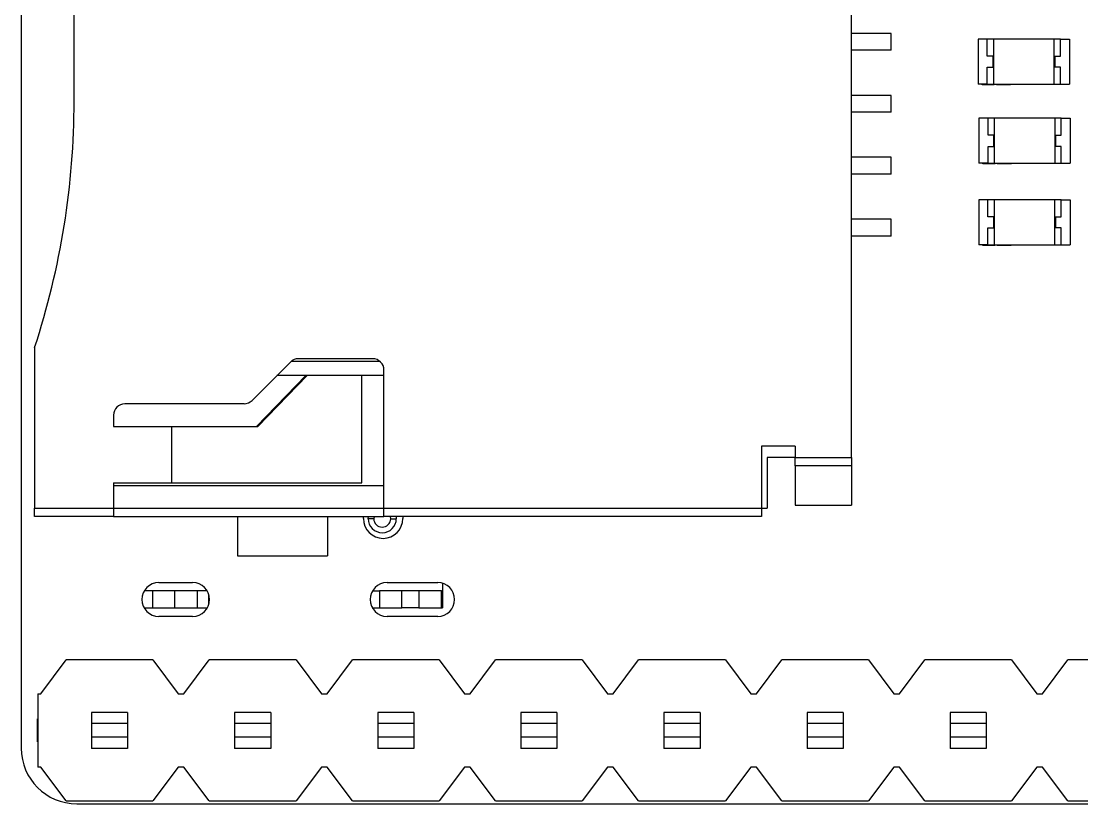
# Model space of a CAD drawing. Header units: millimetres. Extents: x 0 to 297, y 0 to 210.
# Drawn here: x 166.01 to 194.24, y 123.26 to 144.1 of the extents above; entities that cross this region are included whole.
import ezdxf

# ---------------------------------------------------------------- set-up
doc = ezdxf.new("R2010")
doc.units = ezdxf.units.MM

msp = doc.modelspace()

# ---------------------------------------------------------------- linework, layer by layer
at = {"color": 7, "linetype": 'Continuous', "lineweight": 25}
for p, q in [((166.01, 163.745), (166.01, 124.745)), ((167.417, 141.976), (167.417, 152.813)), ((188.117, 132.488), (188.117, 152.813)), ((189.167, 143.776), (188.117, 143.776)), ((189.167, 143.326), (189.167, 143.776)), ((191.488, 143.622), (191.488, 142.422)), ((191.728, 143.622), (191.488, 143.622)), ((191.893, 143.622), (191.728, 143.622)), ((191.728, 143.172), (191.728, 143.622)), ((193.513, 143.622), (191.893, 143.622)), ((191.893, 143.622), (191.893, 142.422)), ((193.678, 143.622), (193.513, 143.622)), ((193.513, 142.422), (193.513, 143.622)), ((193.678, 143.172), (193.678, 143.622)), ((193.678, 143.622), (193.918, 143.622)), ((193.918, 143.622), (193.918, 142.422)), ((189.167, 143.326), (188.117, 143.326)), ((191.878, 143.172), (191.728, 143.172)), ((191.878, 143.172), (191.878, 142.872)), ((193.528, 143.172), (193.678, 143.172)), ((193.528, 143.172), (193.528, 142.872)), ((191.728, 142.872), (191.878, 142.872)), ((191.728, 142.422), (191.728, 142.872)), ((193.678, 142.872), (193.528, 142.872)), ((193.678, 142.422), (193.678, 142.872)), ((191.728, 142.422), (191.488, 142.422)), ((191.593, 142.407), (191.593, 142.422)), ((191.616, 142.407), (191.616, 142.422)), ((191.675, 142.407), (191.675, 142.422)), ((191.686, 142.407), (191.686, 142.422)), ((191.709, 142.407), (191.709, 142.422)), ((191.728, 142.422), (191.893, 142.422)), ((191.769, 142.407), (191.769, 142.422)), ((191.838, 142.407), (191.838, 142.422)), ((191.865, 142.407), (191.865, 142.422)), ((191.893, 142.422), (193.513, 142.422)), ((191.916, 142.407), (191.916, 142.422)), ((191.974, 142.407), (191.974, 142.422)), ((191.983, 142.407), (191.974, 142.407)), ((191.983, 142.407), (191.983, 142.422)), ((192.011, 142.407), (191.983, 142.407)), ((192.011, 142.407), (192.011, 142.422)), ((192.012, 142.407), (192.011, 142.407)), ((192.012, 142.407), (192.012, 142.422)), ((192.014, 142.407), (192.014, 142.422)), ((192.021, 142.407), (192.021, 142.407)), ((192.025, 142.407), (192.025, 142.422)), ((192.046, 142.407), (192.043, 142.407)), ((192.051, 142.407), (192.051, 142.422)), ((192.068, 142.407), (192.068, 142.422)), ((192.074, 142.407), (192.074, 142.422)), ((192.074, 142.407), (192.074, 142.422)), ((192.079, 142.407), (192.079, 142.422)), ((192.081, 142.407), (192.079, 142.407)), ((192.082, 142.407), (192.082, 142.422)), ((192.118, 142.407), (192.082, 142.407)), ((192.118, 142.407), (192.118, 142.422)), ((192.12, 142.407), (192.118, 142.407)), ((192.12, 142.407), (192.12, 142.422)), ((192.123, 142.407), (192.12, 142.407)), ((192.123, 142.407), (192.123, 142.422)), ((192.134, 142.407), (192.123, 142.407)), ((192.134, 142.407), (192.134, 142.422)), ((192.154, 142.407), (192.134, 142.407)), ((192.154, 142.407), (192.154, 142.422)), ((192.181, 142.407), (192.181, 142.422)), ((192.191, 142.407), (192.191, 142.422)), ((192.195, 142.407), (192.193, 142.407)), ((192.195, 142.407), (192.195, 142.422)), ((192.223, 142.407), (192.195, 142.407)), ((192.223, 142.407), (192.223, 142.422)), ((192.232, 142.407), (192.223, 142.407)), ((192.232, 142.407), (192.232, 142.422)), ((192.259, 142.407), (192.232, 142.407)), ((192.259, 142.407), (192.259, 142.422)), ((192.27, 142.407), (192.262, 142.407)), ((192.27, 142.407), (192.27, 142.422)), ((192.281, 142.407), (192.281, 142.422)), ((192.285, 142.407), (192.285, 142.422)), ((192.312, 142.407), (192.285, 142.407)), ((192.312, 142.407), (192.312, 142.422)), ((192.322, 142.407), (192.312, 142.407)), ((192.322, 142.407), (192.322, 142.422)), ((192.349, 142.407), (192.322, 142.407)), ((192.349, 142.407), (192.349, 142.422)), ((193.513, 142.422), (193.678, 142.422)), ((193.678, 142.422), (193.918, 142.422)), ((189.167, 142.126), (188.117, 142.126)), ((189.167, 141.676), (189.167, 142.126)), ((189.167, 141.676), (188.117, 141.676)), ((191.508, 141.518), (191.508, 140.318)), ((191.748, 141.518), (191.508, 141.518)), ((191.913, 141.518), (191.748, 141.518)), ((191.748, 141.068), (191.748, 141.518)), ((193.533, 141.518), (191.913, 141.518)), ((191.913, 141.518), (191.913, 140.318)), ((193.698, 141.518), (193.533, 141.518)), ((193.533, 140.318), (193.533, 141.518)), ((193.698, 141.518), (193.938, 141.518)), ((193.698, 141.068), (193.698, 141.518)), ((193.938, 141.518), (193.938, 140.318)), ((191.898, 141.068), (191.748, 141.068)), ((191.898, 141.068), (191.898, 140.768)), ((193.548, 141.068), (193.548, 140.768)), ((193.548, 141.068), (193.698, 141.068)), ((191.748, 140.768), (191.898, 140.768)), ((191.748, 140.318), (191.748, 140.768)), ((193.698, 140.768), (193.548, 140.768)), ((193.698, 140.318), (193.698, 140.768)), ((189.167, 140.476), (188.117, 140.476)), ((189.167, 140.026), (189.167, 140.476)), ((191.748, 140.318), (191.508, 140.318)), ((191.613, 140.303), (191.613, 140.318)), ((191.637, 140.303), (191.637, 140.318)), ((191.695, 140.303), (191.695, 140.318)), ((191.707, 140.303), (191.707, 140.318)), ((191.729, 140.303), (191.729, 140.318)), ((191.748, 140.318), (191.913, 140.318)), ((191.79, 140.303), (191.79, 140.318)), ((191.858, 140.303), (191.858, 140.318)), ((191.886, 140.303), (191.886, 140.318)), ((191.913, 140.318), (193.533, 140.318)), ((191.936, 140.303), (191.936, 140.318)), ((191.994, 140.303), (191.994, 140.318)), ((192.003, 140.303), (191.994, 140.303)), ((192.003, 140.303), (192.003, 140.318)), ((192.032, 140.303), (192.003, 140.303)), ((192.032, 140.303), (192.032, 140.318)), ((192.033, 140.303), (192.032, 140.303)), ((192.033, 140.303), (192.033, 140.318)), ((192.035, 140.303), (192.035, 140.318)), ((192.042, 140.303), (192.041, 140.303)), ((192.045, 140.303), (192.045, 140.318)), ((192.067, 140.303), (192.064, 140.303)), ((192.071, 140.303), (192.071, 140.318)), ((192.088, 140.303), (192.088, 140.318)), ((192.094, 140.303), (192.094, 140.318)), ((192.094, 140.303), (192.094, 140.318)), ((192.1, 140.303), (192.1, 140.318)), ((192.101, 140.303), (192.1, 140.303)), ((192.102, 140.303), (192.102, 140.318)), ((192.139, 140.303), (192.102, 140.303)), ((192.139, 140.303), (192.139, 140.318)), ((192.141, 140.303), (192.139, 140.303)), ((192.141, 140.303), (192.141, 140.318)), ((192.143, 140.303), (192.141, 140.303)), ((192.143, 140.303), (192.143, 140.318)), ((192.154, 140.303), (192.143, 140.303)), ((192.154, 140.303), (192.154, 140.318)), ((192.174, 140.303), (192.154, 140.303)), ((192.174, 140.303), (192.174, 140.318)), ((192.201, 140.303), (192.201, 140.318)), ((192.212, 140.303), (192.212, 140.318)), ((192.216, 140.303), (192.214, 140.303)), ((192.216, 140.303), (192.216, 140.318)), ((192.243, 140.303), (192.216, 140.303)), ((192.243, 140.303), (192.243, 140.318)), ((192.253, 140.303), (192.243, 140.303)), ((192.253, 140.303), (192.253, 140.318)), ((192.28, 140.303), (192.253, 140.303)), ((192.28, 140.303), (192.28, 140.318)), ((192.29, 140.303), (192.282, 140.303)), ((192.29, 140.303), (192.29, 140.318)), ((192.301, 140.303), (192.301, 140.318)), ((192.305, 140.303), (192.305, 140.318)), ((192.332, 140.303), (192.305, 140.303)), ((192.332, 140.303), (192.332, 140.318)), ((192.342, 140.303), (192.332, 140.303)), ((192.342, 140.303), (192.342, 140.318)), ((192.369, 140.303), (192.342, 140.303)), ((192.369, 140.303), (192.369, 140.318)), ((193.533, 140.318), (193.698, 140.318)), ((193.698, 140.318), (193.938, 140.318)), ((189.167, 140.026), (188.117, 140.026)), ((191.504, 139.345), (191.504, 138.145)), ((191.744, 139.345), (191.504, 139.345)), ((191.909, 139.345), (191.744, 139.345)), ((191.744, 138.895), (191.744, 139.345)), ((191.909, 139.345), (191.909, 138.145)), ((193.529, 139.345), (191.909, 139.345)), ((193.694, 139.345), (193.529, 139.345)), ((193.529, 138.145), (193.529, 139.345)), ((193.694, 138.895), (193.694, 139.345)), ((193.694, 139.345), (193.934, 139.345)), ((193.934, 139.345), (193.934, 138.145)), ((189.167, 138.826), (188.117, 138.826)), ((189.167, 138.376), (189.167, 138.826)), ((191.894, 138.895), (191.744, 138.895)), ((191.894, 138.895), (191.894, 138.595)), ((193.544, 138.895), (193.544, 138.595)), ((193.544, 138.895), (193.694, 138.895)), ((189.167, 138.376), (188.117, 138.376)), ((191.744, 138.595), (191.894, 138.595)), ((191.744, 138.145), (191.744, 138.595)), ((193.694, 138.595), (193.544, 138.595)), ((193.694, 138.145), (193.694, 138.595)), ((191.744, 138.145), (191.504, 138.145)), ((191.609, 138.13), (191.609, 138.145)), ((191.633, 138.13), (191.633, 138.145)), ((191.691, 138.13), (191.691, 138.145)), ((191.703, 138.13), (191.703, 138.145)), ((191.725, 138.13), (191.725, 138.145)), ((191.744, 138.145), (191.909, 138.145)), ((191.786, 138.13), (191.786, 138.145)), ((191.854, 138.13), (191.854, 138.145)), ((191.882, 138.13), (191.882, 138.145)), ((191.909, 138.145), (193.529, 138.145)), ((191.932, 138.13), (191.932, 138.145)), ((191.99, 138.13), (191.99, 138.145)), ((191.999, 138.13), (191.99, 138.13)), ((191.999, 138.13), (191.999, 138.145)), ((192.028, 138.13), (191.999, 138.13)), ((192.028, 138.13), (192.028, 138.145)), ((192.028, 138.13), (192.028, 138.145)), ((192.028, 138.13), (192.028, 138.13)), ((192.031, 138.13), (192.031, 138.145)), ((192.037, 138.13), (192.037, 138.13)), ((192.041, 138.13), (192.041, 138.145)), ((192.063, 138.13), (192.059, 138.13)), ((192.067, 138.13), (192.067, 138.145)), ((192.084, 138.13), (192.084, 138.145)), ((192.09, 138.13), (192.09, 138.145)), ((192.09, 138.13), (192.09, 138.145)), ((192.096, 138.13), (192.096, 138.145)), ((192.097, 138.13), (192.096, 138.13)), ((192.098, 138.13), (192.098, 138.145)), ((192.135, 138.13), (192.098, 138.13)), ((192.135, 138.13), (192.135, 138.145)), ((192.136, 138.13), (192.135, 138.13)), ((192.136, 138.13), (192.136, 138.145)), ((192.139, 138.13), (192.136, 138.13)), ((192.139, 138.13), (192.139, 138.145)), ((192.15, 138.13), (192.139, 138.13)), ((192.15, 138.13), (192.15, 138.145)), ((192.17, 138.13), (192.15, 138.13)), ((192.17, 138.13), (192.17, 138.145)), ((192.197, 138.13), (192.197, 138.145)), ((192.208, 138.13), (192.208, 138.145)), ((192.212, 138.13), (192.21, 138.13)), ((192.212, 138.13), (192.212, 138.145)), ((192.239, 138.13), (192.212, 138.13)), ((192.239, 138.13), (192.239, 138.145)), ((192.249, 138.13), (192.239, 138.13)), ((192.249, 138.13), (192.249, 138.145)), ((192.276, 138.13), (192.249, 138.13)), ((192.276, 138.13), (192.276, 138.145)), ((192.286, 138.13), (192.278, 138.13)), ((192.286, 138.13), (192.286, 138.145)), ((192.297, 138.13), (192.297, 138.145)), ((192.301, 138.13), (192.301, 138.145)), ((192.328, 138.13), (192.301, 138.13)), ((192.328, 138.13), (192.328, 138.145)), ((192.338, 138.13), (192.328, 138.13)), ((192.338, 138.13), (192.338, 138.145)), ((192.365, 138.13), (192.338, 138.13)), ((192.365, 138.13), (192.365, 138.145)), ((193.529, 138.145), (193.694, 138.145)), ((193.694, 138.145), (193.934, 138.145)), ((166.367, 135.413), (166.367, 131.138)), ((173.179, 135.026), (172.155, 134.001)), ((175.566, 135.038), (173.193, 135.038)), ((175.367, 135.113), (173.392, 135.113)), ((175.667, 131.138), (175.667, 134.813)), ((173.588, 134.663), (172.272, 133.313)), ((173.623, 134.663), (172.308, 133.313)), ((175.667, 134.663), (172.817, 134.663)), ((175.079, 131.813), (175.079, 134.663)), ((171.943, 133.913), (168.767, 133.913)), ((168.467, 133.613), (168.467, 133.313)), ((168.467, 133.313), (170.018, 133.313)), ((170.018, 131.813), (170.018, 133.313)), ((170.018, 133.313), (172.308, 133.313)), ((186.617, 132.788), (185.717, 132.788)), ((185.717, 132.788), (185.717, 131.138)), ((186.617, 132.788), (186.617, 132.488)), ((186.617, 132.488), (185.867, 132.488)), ((185.867, 132.488), (185.867, 131.138)), ((186.617, 132.488), (188.117, 132.488)), ((186.617, 132.263), (186.617, 132.488)), ((188.117, 132.488), (188.117, 132.263)), ((188.117, 132.263), (186.617, 132.263)), ((186.617, 132.263), (186.617, 131.213)), ((188.117, 132.263), (188.117, 131.213)), ((168.467, 131.813), (170.018, 131.813)), ((168.467, 131.813), (168.467, 131.138)), ((168.467, 131.738), (175.667, 131.738)), ((170.018, 131.813), (175.079, 131.813)), ((166.367, 131.138), (168.467, 131.138)), ((166.367, 130.913), (166.367, 131.138)), ((168.467, 131.138), (168.467, 130.913)), ((168.467, 131.138), (175.667, 131.138)), ((175.667, 131.138), (185.717, 131.138)), ((175.667, 130.913), (175.667, 131.138)), ((185.717, 131.138), (185.717, 130.913)), ((185.717, 131.138), (185.867, 131.138)), ((186.617, 131.213), (188.117, 131.213)), ((168.467, 130.913), (166.367, 130.913)), ((168.467, 130.913), (175.667, 130.913)), ((171.767, 130.913), (171.767, 129.863)), ((174.167, 130.913), (174.167, 129.863)), ((175.119, 130.856), (175.122, 130.913)), ((175.246, 130.855), (175.251, 130.913)), ((175.396, 130.855), (175.246, 130.855)), ((175.404, 130.913), (175.396, 130.855)), ((185.717, 130.913), (175.667, 130.913)), ((175.846, 130.855), (175.839, 130.913)), ((175.846, 130.855), (175.996, 130.855)), ((175.992, 130.913), (175.996, 130.855)), ((176.166, 130.913), (176.169, 130.856)), ((171.767, 129.863), (174.167, 129.863)), ((169.674, 129.153), (170.574, 129.153)), ((175.749, 129.153), (177.099, 129.153)), ((177.226, 129.135), (177.226, 128.935)), ((169.501, 128.935), (169.289, 128.935)), ((170.101, 128.935), (169.501, 128.935)), ((169.501, 128.935), (169.501, 128.485)), ((170.101, 128.485), (170.101, 128.935)), ((170.701, 128.935), (170.101, 128.935)), ((170.701, 128.485), (170.701, 128.935)), ((170.959, 128.935), (170.701, 128.935)), ((175.364, 128.935), (175.546, 128.935)), ((175.546, 128.935), (175.546, 128.485)), ((176.146, 128.935), (175.546, 128.935)), ((176.146, 128.485), (176.146, 128.935)), ((176.596, 128.935), (176.146, 128.935)), ((176.596, 128.935), (176.596, 128.485)), ((177.196, 128.935), (176.596, 128.935)), ((177.196, 128.935), (177.226, 128.935)), ((177.196, 128.485), (177.196, 128.935)), ((177.226, 128.935), (177.226, 128.485)), ((169.28, 128.485), (169.501, 128.485)), ((169.501, 128.485), (170.101, 128.485)), ((170.101, 128.485), (170.701, 128.485)), ((170.701, 128.485), (170.968, 128.485)), ((175.355, 128.485), (175.546, 128.485)), ((175.546, 128.485), (176.146, 128.485)), ((176.596, 128.485), (176.146, 128.485)), ((176.596, 128.485), (177.196, 128.485)), ((177.196, 128.485), (177.226, 128.485)), ((170.574, 128.253), (169.674, 128.253)), ((177.099, 128.253), (175.749, 128.253)), ((166.531, 126.193), (167.206, 127.093)), ((169.516, 127.093), (167.206, 127.093)), ((169.516, 127.093), (170.191, 126.193)), ((170.341, 126.193), (171.016, 127.093)), ((173.326, 127.093), (171.016, 127.093)), ((173.326, 127.093), (174.001, 126.193)), ((174.151, 126.193), (174.826, 127.093)), ((177.136, 127.093), (174.826, 127.093)), ((177.136, 127.093), (177.811, 126.193)), ((177.961, 126.193), (178.636, 127.093)), ((180.946, 127.093), (178.636, 127.093)), ((180.946, 127.093), (181.621, 126.193)), ((181.771, 126.193), (182.446, 127.093)), ((184.756, 127.093), (182.446, 127.093)), ((184.756, 127.093), (185.431, 126.193)), ((185.581, 126.193), (186.256, 127.093)), ((188.566, 127.093), (186.256, 127.093)), ((188.566, 127.093), (189.241, 126.193)), ((189.391, 126.193), (190.066, 127.093)), ((192.376, 127.093), (190.066, 127.093)), ((192.376, 127.093), (193.051, 126.193)), ((193.201, 126.193), (193.876, 127.093)), ((196.186, 127.093), (193.876, 127.093)), ((166.456, 126.193), (166.531, 126.193)), ((166.456, 126.193), (166.456, 124.243)), ((170.191, 126.193), (170.341, 126.193)), ((174.001, 126.193), (174.151, 126.193)), ((177.811, 126.193), (177.961, 126.193)), ((181.621, 126.193), (181.771, 126.193)), ((185.431, 126.193), (185.581, 126.193)), ((189.241, 126.193), (189.391, 126.193)), ((193.051, 126.193), (193.201, 126.193)), ((168.841, 125.698), (167.881, 125.698)), ((167.881, 125.698), (167.881, 125.398)), ((168.841, 125.698), (168.841, 125.398)), ((172.651, 125.698), (171.691, 125.698)), ((171.691, 125.698), (171.691, 125.398)), ((172.651, 125.698), (172.651, 125.398)), ((176.461, 125.698), (175.501, 125.698)), ((175.501, 125.698), (175.501, 125.398)), ((176.461, 125.698), (176.461, 125.398)), ((180.271, 125.698), (179.311, 125.698)), ((179.311, 125.698), (179.311, 125.398)), ((180.271, 125.698), (180.271, 125.398)), ((184.081, 125.698), (183.121, 125.698)), ((183.121, 125.698), (183.121, 125.398)), ((184.081, 125.698), (184.081, 125.398)), ((187.891, 125.698), (186.931, 125.698)), ((186.931, 125.698), (186.931, 125.398)), ((187.891, 125.698), (187.891, 125.398)), ((191.701, 125.698), (190.741, 125.698)), ((190.741, 125.698), (190.741, 125.398)), ((191.701, 125.698), (191.701, 125.398)), ((166.441, 125.526), (166.456, 125.526)), ((166.441, 125.437), (166.456, 125.437)), ((166.441, 125.375), (166.456, 125.375)), ((168.841, 125.398), (167.881, 125.398)), ((167.881, 125.398), (167.881, 125.038)), ((168.841, 125.398), (168.841, 125.038)), ((172.651, 125.398), (171.691, 125.398)), ((171.691, 125.398), (171.691, 125.038)), ((172.651, 125.398), (172.651, 125.038)), ((176.461, 125.398), (175.501, 125.398)), ((175.501, 125.398), (175.501, 125.038)), ((176.461, 125.398), (176.461, 125.038)), ((180.271, 125.398), (179.311, 125.398)), ((179.311, 125.398), (179.311, 125.038)), ((180.271, 125.398), (180.271, 125.038)), ((184.081, 125.398), (183.121, 125.398)), ((183.121, 125.398), (183.121, 125.038)), ((184.081, 125.398), (184.081, 125.038)), ((187.891, 125.398), (186.931, 125.398)), ((186.931, 125.398), (186.931, 125.038)), ((187.891, 125.398), (187.891, 125.038)), ((191.701, 125.398), (190.741, 125.398)), ((190.741, 125.398), (190.741, 125.038)), ((191.701, 125.398), (191.701, 125.038)), ((166.441, 125.233), (166.456, 125.233)), ((166.441, 125.085), (166.456, 125.085)), ((166.441, 125.022), (166.456, 125.022)), ((166.441, 124.968), (166.456, 124.968)), ((166.441, 124.917), (166.456, 124.917)), ((168.841, 125.038), (167.881, 125.038)), ((167.881, 125.038), (167.881, 124.738)), ((168.841, 125.038), (168.841, 124.738)), ((172.651, 125.038), (171.691, 125.038)), ((171.691, 125.038), (171.691, 124.738)), ((172.651, 125.038), (172.651, 124.738)), ((176.461, 125.038), (175.501, 125.038)), ((175.501, 125.038), (175.501, 124.738)), ((176.461, 125.038), (176.461, 124.738)), ((180.271, 125.038), (179.311, 125.038)), ((179.311, 125.038), (179.311, 124.738)), ((180.271, 125.038), (180.271, 124.738)), ((184.081, 125.038), (183.121, 125.038)), ((183.121, 125.038), (183.121, 124.738)), ((184.081, 125.038), (184.081, 124.738)), ((187.891, 125.038), (186.931, 125.038)), ((186.931, 125.038), (186.931, 124.738)), ((187.891, 125.038), (187.891, 124.738)), ((191.701, 125.038), (190.741, 125.038)), ((190.741, 125.038), (190.741, 124.738)), ((191.701, 125.038), (191.701, 124.738)), ((168.841, 124.738), (167.881, 124.738)), ((172.651, 124.738), (171.691, 124.738)), ((176.461, 124.738), (175.501, 124.738)), ((180.271, 124.738), (179.311, 124.738)), ((184.081, 124.738), (183.121, 124.738)), ((187.891, 124.738), (186.931, 124.738)), ((191.701, 124.738), (190.741, 124.738)), ((166.531, 124.243), (166.456, 124.243)), ((167.206, 123.343), (166.531, 124.243)), ((170.191, 124.243), (169.516, 123.343)), ((170.341, 124.243), (170.191, 124.243)), ((171.016, 123.343), (170.341, 124.243)), ((174.001, 124.243), (173.326, 123.343)), ((174.151, 124.243), (174.001, 124.243)), ((174.826, 123.343), (174.151, 124.243)), ((177.811, 124.243), (177.136, 123.343)), ((177.961, 124.243), (177.811, 124.243)), ((178.636, 123.343), (177.961, 124.243)), ((181.621, 124.243), (180.946, 123.343)), ((181.771, 124.243), (181.621, 124.243)), ((182.446, 123.343), (181.771, 124.243)), ((185.431, 124.243), (184.756, 123.343)), ((185.581, 124.243), (185.431, 124.243)), ((186.256, 123.343), (185.581, 124.243)), ((189.241, 124.243), (188.566, 123.343)), ((189.391, 124.243), (189.241, 124.243)), ((190.066, 123.343), (189.391, 124.243)), ((193.051, 124.243), (192.376, 123.343)), ((193.201, 124.243), (193.051, 124.243)), ((193.876, 123.343), (193.201, 124.243)), ((167.206, 123.343), (169.516, 123.343)), ((167.491, 123.264), (267.991, 123.264)), ((171.016, 123.343), (173.326, 123.343)), ((174.826, 123.343), (177.136, 123.343)), ((178.636, 123.343), (180.946, 123.343)), ((182.446, 123.343), (184.756, 123.343)), ((186.256, 123.343), (188.566, 123.343)), ((190.066, 123.343), (192.376, 123.343)), ((193.876, 123.343), (196.186, 123.343))]:
    msp.add_line(p, q, dxfattribs=at)
at = {"color": 8, "linetype": 'Continuous', "lineweight": 25}
msp.add_line((171.001, 128.562), (171.001, 128.843), dxfattribs=at)
at = {"color": 7, "linetype": 'Continuous', "lineweight": 25}
for centre, radius, start, end in [((146.384, 141.976), 21.033, 341.8194, 0), ((173.392, 134.813), 0.3, 90, 135), ((175.367, 134.813), 0.3, 0, 90), ((168.767, 133.613), 0.3, 90, 180), ((171.943, 134.213), 0.3, 270, 315), ((175.644, 130.856), 0.525, 180, 0), ((175.621, 130.855), 0.375, 180, 270), ((175.621, 130.855), 0.225, 180, 0), ((175.621, 130.855), 0.375, 270, 0), ((169.674, 128.703), 0.45, 90, 270), ((170.574, 128.703), 0.45, 270, 90), ((175.749, 128.703), 0.45, 90, 270), ((177.099, 128.703), 0.45, 270, 90), ((167.491, 124.745), 1.481, 180, 270)]:
    msp.add_arc(centre, radius, start, end, dxfattribs=at)
for points in [[(191.616, 142.407), (191.601, 142.407), (191.593, 142.407), (191.593, 142.407)], [(191.675, 142.407), (191.653, 142.407), (191.632, 142.407), (191.616, 142.407)], [(191.686, 142.407), (191.682, 142.407), (191.679, 142.407), (191.675, 142.407)], [(191.709, 142.407), (191.7, 142.407), (191.693, 142.407), (191.686, 142.407)], [(191.769, 142.407), (191.747, 142.407), (191.726, 142.407), (191.709, 142.407)], [(191.838, 142.407), (191.819, 142.407), (191.795, 142.407), (191.769, 142.407)], [(191.865, 142.407), (191.86, 142.407), (191.85, 142.407), (191.838, 142.407)], [(191.916, 142.407), (191.915, 142.407), (191.894, 142.407), (191.865, 142.407)], [(192.025, 142.407), (192.018, 142.407), (192.014, 142.407), (192.014, 142.407)], [(192.051, 142.407), (192.04, 142.407), (192.031, 142.407), (192.025, 142.407)], [(192.068, 142.407), (192.063, 142.407), (192.058, 142.407), (192.051, 142.407)], [(192.079, 142.407), (192.076, 142.407), (192.074, 142.407), (192.074, 142.407)], [(192.181, 142.407), (192.174, 142.407), (192.165, 142.407), (192.154, 142.407)], [(192.191, 142.407), (192.191, 142.407), (192.188, 142.407), (192.181, 142.407)], [(192.281, 142.407), (192.281, 142.407), (192.277, 142.407), (192.27, 142.407)], [(191.637, 140.303), (191.622, 140.303), (191.613, 140.303), (191.613, 140.303)], [(191.695, 140.303), (191.673, 140.303), (191.653, 140.303), (191.637, 140.303)], [(191.707, 140.303), (191.703, 140.303), (191.699, 140.303), (191.695, 140.303)], [(191.729, 140.303), (191.72, 140.303), (191.713, 140.303), (191.707, 140.303)], [(191.79, 140.303), (191.767, 140.303), (191.747, 140.303), (191.729, 140.303)], [(191.858, 140.303), (191.839, 140.303), (191.815, 140.303), (191.79, 140.303)], [(191.886, 140.303), (191.88, 140.303), (191.871, 140.303), (191.858, 140.303)], [(191.936, 140.303), (191.935, 140.303), (191.915, 140.303), (191.886, 140.303)], [(192.045, 140.303), (192.038, 140.303), (192.035, 140.303), (192.035, 140.303)], [(192.071, 140.303), (192.061, 140.303), (192.052, 140.303), (192.045, 140.303)], [(192.088, 140.303), (192.084, 140.303), (192.078, 140.303), (192.071, 140.303)], [(192.1, 140.303), (192.096, 140.303), (192.094, 140.303), (192.094, 140.303)], [(192.201, 140.303), (192.194, 140.303), (192.185, 140.303), (192.174, 140.303)], [(192.212, 140.303), (192.212, 140.303), (192.208, 140.303), (192.201, 140.303)], [(192.301, 140.303), (192.301, 140.303), (192.297, 140.303), (192.29, 140.303)], [(191.633, 138.13), (191.618, 138.13), (191.609, 138.13), (191.609, 138.13)], [(191.691, 138.13), (191.669, 138.13), (191.648, 138.13), (191.633, 138.13)], [(191.703, 138.13), (191.699, 138.13), (191.695, 138.13), (191.691, 138.13)], [(191.725, 138.13), (191.716, 138.13), (191.709, 138.13), (191.703, 138.13)], [(191.786, 138.13), (191.763, 138.13), (191.743, 138.13), (191.725, 138.13)], [(191.854, 138.13), (191.835, 138.13), (191.811, 138.13), (191.786, 138.13)], [(191.882, 138.13), (191.876, 138.13), (191.867, 138.13), (191.854, 138.13)], [(191.932, 138.13), (191.931, 138.13), (191.911, 138.13), (191.882, 138.13)], [(192.041, 138.13), (192.034, 138.13), (192.031, 138.13), (192.031, 138.13)], [(192.067, 138.13), (192.056, 138.13), (192.048, 138.13), (192.041, 138.13)], [(192.084, 138.13), (192.079, 138.13), (192.074, 138.13), (192.067, 138.13)], [(192.096, 138.13), (192.092, 138.13), (192.09, 138.13), (192.09, 138.13)], [(192.197, 138.13), (192.19, 138.13), (192.181, 138.13), (192.17, 138.13)], [(192.208, 138.13), (192.208, 138.13), (192.204, 138.13), (192.197, 138.13)], [(192.297, 138.13), (192.297, 138.13), (192.293, 138.13), (192.286, 138.13)], [(166.441, 125.437), (166.441, 125.49), (166.441, 125.526), (166.441, 125.526)], [(166.441, 125.375), (166.441, 125.406), (166.441, 125.427), (166.441, 125.437)], [(166.441, 125.233), (166.441, 125.285), (166.441, 125.336), (166.441, 125.375)], [(166.441, 125.085), (166.441, 125.124), (166.441, 125.177), (166.441, 125.233)], [(166.441, 125.022), (166.441, 125.022), (166.441, 125.044), (166.441, 125.085)], [(166.441, 124.968), (166.441, 124.983), (166.441, 125.003), (166.441, 125.025)], [(166.441, 124.917), (166.441, 124.917), (166.441, 124.935), (166.441, 124.968)]]:
    msp.add_open_spline(points, degree=3, dxfattribs=at)

doc.saveas('drawing.dxf')
